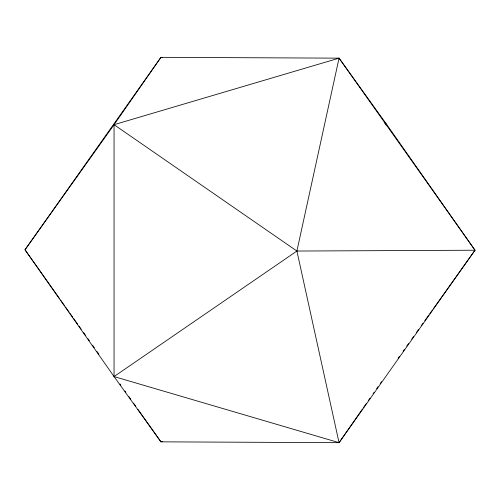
<?xml version="1.0" encoding="UTF-8"?>
<svg xmlns="http://www.w3.org/2000/svg" width="500" height="500" viewBox="0 0 500 500"><rect width="100%" height="100%" fill="white"/><g stroke="black" fill="none" stroke-linecap="round" stroke-linejoin="round"><path stroke-width="0.75" d="M162.444 57.775L160.944 57.331L114.056 124.688L114.056 376.569L339.056 442.669L296.894 251.038L339.056 58.156L160.944 57.331L25 249.781L114.056 376.569L160.944 441.844L339.056 442.669L475 250.219L385.944 123.431L339.056 58.156L114.056 124.688L25 249.781L59.662 298.75M339.056 442.669L362.5 408.988M363.387 407.719L366.481 403.269M368.25 400.731L370.019 398.188M373.119 393.738L374 392.469M376.656 388.656L377.981 386.75M380.194 383.575L381.525 381.669M398.15 358.169L399.506 356.262M403.125 351.181L404.481 349.275M406.744 346.1L408.55 343.562M411.712 339.119L413.519 336.575M416.231 332.769L418.494 329.594M421.206 325.781L423.013 323.244M424.825 320.7L428.894 314.988M429.794 313.719L432.506 309.906M433.413 308.637L475 250.219L339.056 58.156M114.056 376.569L296.894 251.038L475 250.219M162.444 441.4L160.944 441.844L137.988 409.412M384.45 122.994L385.944 123.431L385.944 124.994M114.056 124.688L296.894 251.038M60.562 300.025L64.612 305.75M65.512 307.019L69.112 312.106M70.013 313.381L72.719 317.194M73.619 318.469L77.669 324.194M79.019 326.1L81.269 329.281M83.519 332.456L85.769 335.637M88.019 338.819L89.375 340.725M92.525 345.175L94.325 347.725M97.025 351.538L98.825 354.081M119.981 383.969L120.881 385.244M124.931 390.969L125.838 392.238M128.988 396.694L130.787 399.237M133.488 403.05L135.738 406.231"/></g></svg>
